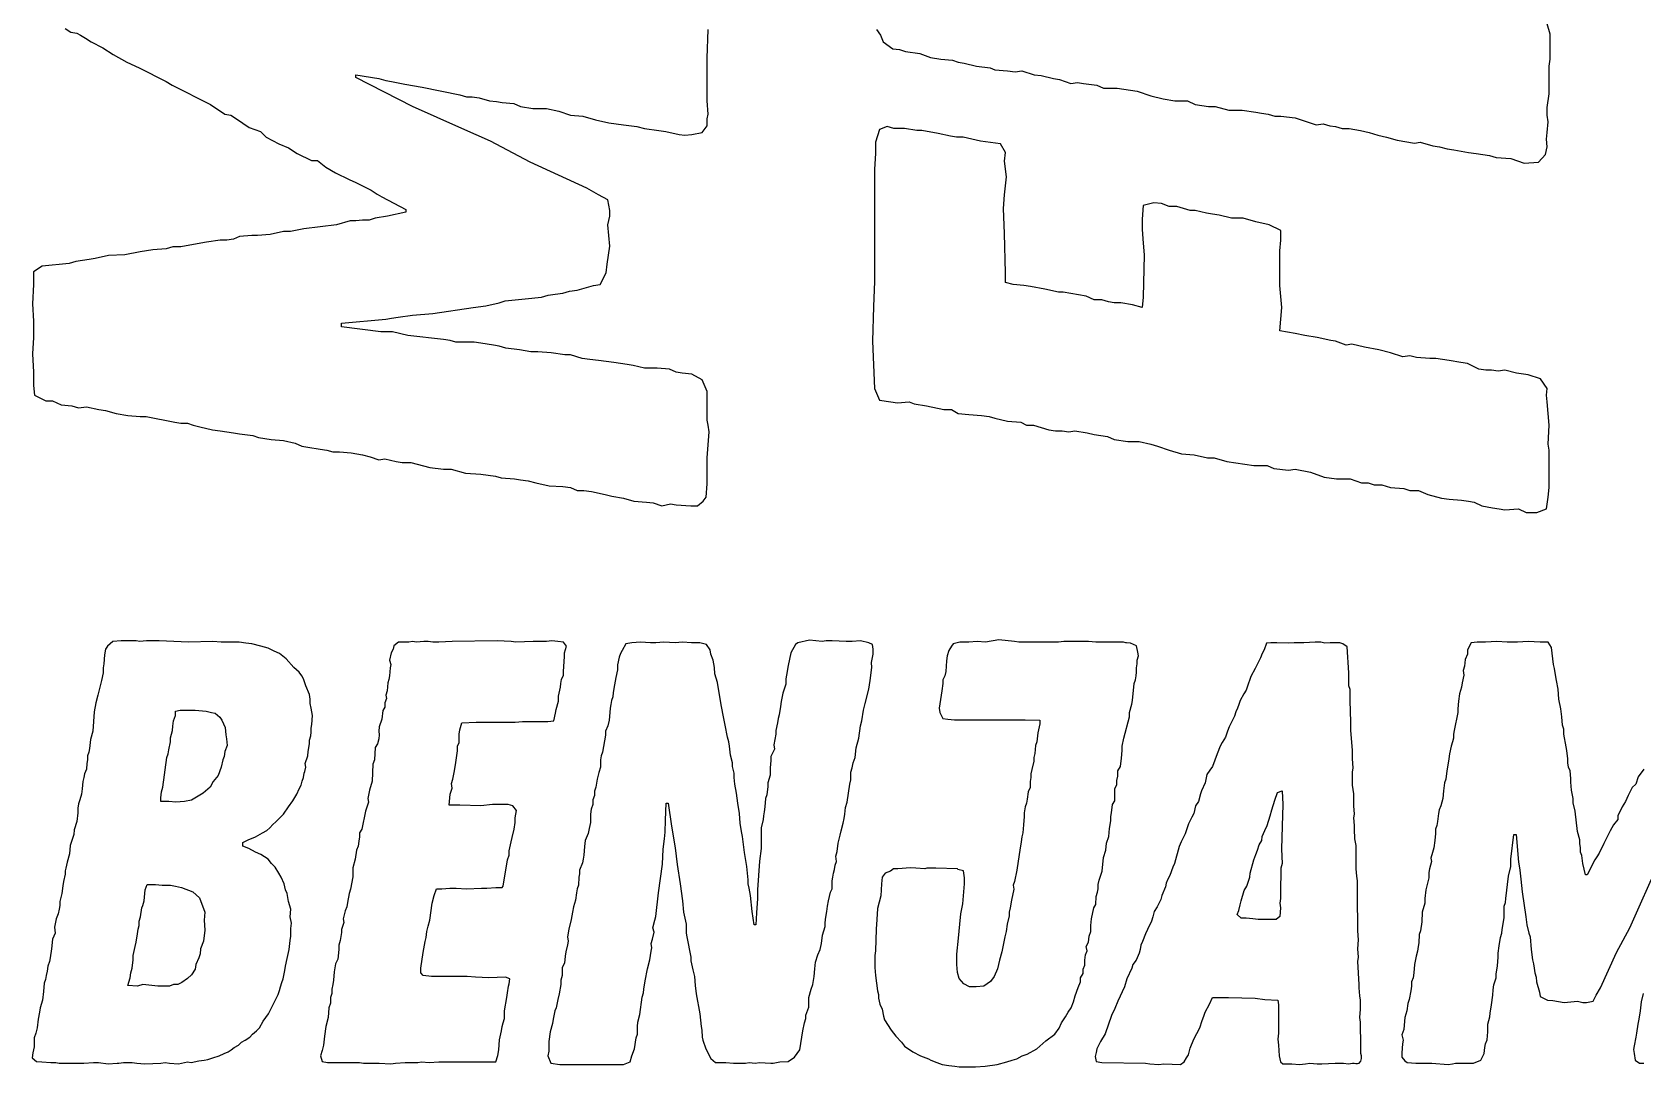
# Model space of a CAD drawing. Extents: x 21.5 to 68.8, y -31.2 to -10.6.
# Drawn here: x 59.362 to 64.085, y -18.044 to -15.011 of the extents above; entities that cross this region are included whole.
import ezdxf

# ---------------------------------------------------------------- set-up
doc = ezdxf.new("R2010")
doc.units = 0
doc.layers.add('Special_Silkscreen_Paths', color=7, linetype='CONTINUOUS')

msp = doc.modelspace()

# ---------------------------------------------------------------- linework, layer by layer
at = {"layer": 'Special_Silkscreen_Paths', "color": 7}
for points in [[(59.458583, -14.999933), (59.475517, -15.011222), (59.49245, -15.014044), (59.503739, -15.019689), (59.51785, -15.028156), (59.534783, -15.039444), (59.56865, -15.056378), (59.599694, -15.076133), (59.639205, -15.098711), (59.675894, -15.115644), (59.754916, -15.155155), (59.77185, -15.166444), (59.884738, -15.222889), (59.927072, -15.251111), (59.944005, -15.253933), (59.960938, -15.265222), (59.997627, -15.290622), (60.031494, -15.301911), (60.048427, -15.318844), (60.085116, -15.3386), (60.113338, -15.349889), (60.138738, -15.366822), (60.181072, -15.386577), (60.198005, -15.386577), (60.223405, -15.406333), (60.251627, -15.423266), (60.291138, -15.443022), (60.310894, -15.451489), (60.356049, -15.474066), (60.372983, -15.485355), (60.387094, -15.493822), (60.457649, -15.530511), (60.457649, -15.538977), (60.404027, -15.550266), (60.367338, -15.555911), (60.350405, -15.561555), (60.330649, -15.561555), (60.310894, -15.564377), (60.29396, -15.564377), (60.254449, -15.575666), (60.158494, -15.586955), (60.118983, -15.595422), (60.099227, -15.595422), (60.059716, -15.603888), (60.023027, -15.606711), (60.006094, -15.606711), (59.969405, -15.609533), (59.952472, -15.617999), (59.932716, -15.620822), (59.912961, -15.620822), (59.87345, -15.626466), (59.856516, -15.629288), (59.79725, -15.640577), (59.774672, -15.640577), (59.754916, -15.646222), (59.715405, -15.649044), (59.678716, -15.654688), (59.633561, -15.663155), (59.585583, -15.665977), (59.546072, -15.674444), (59.529139, -15.677266), (59.489628, -15.682911), (59.469872, -15.688555), (59.39085, -15.697022), (59.36545, -15.713955), (59.36545, -15.750644), (59.362628, -15.807088), (59.36545, -15.857888), (59.36545, -15.905866), (59.362628, -15.953844), (59.36545, -16.007466), (59.36545, -16.046977), (59.368272, -16.075199), (59.402139, -16.092132), (59.421894, -16.092132), (59.447294, -16.103421), (59.478339, -16.106244), (59.498094, -16.111888), (59.520672, -16.109066), (59.557361, -16.117532), (59.577117, -16.120355), (59.608161, -16.128821), (59.642028, -16.134466), (59.678716, -16.137288), (59.69565, -16.137288), (59.780316, -16.154221), (59.79725, -16.157044), (59.817005, -16.157044), (59.833939, -16.162688), (59.853694, -16.168332), (59.890383, -16.176799), (59.912961, -16.179621), (59.952472, -16.185266), (59.969405, -16.188088), (60.008916, -16.193732), (60.025849, -16.199377), (60.062538, -16.205021), (60.099227, -16.207843), (60.133094, -16.21631), (60.152849, -16.224777), (60.169783, -16.227599), (60.206472, -16.233243), (60.226227, -16.236066), (60.24316, -16.24171), (60.262916, -16.24171), (60.296783, -16.244532), (60.330649, -16.250177), (60.353227, -16.255821), (60.378627, -16.264288), (60.39556, -16.261466), (60.429427, -16.269932), (60.44636, -16.272755), (60.47176, -16.272755), (60.528205, -16.286866), (60.567716, -16.29251), (60.590293, -16.29251), (60.632627, -16.303799), (60.677782, -16.306621), (60.720116, -16.312266), (60.737049, -16.31791), (60.77656, -16.320732), (60.793493, -16.323554), (60.816071, -16.326377), (60.838649, -16.332021), (60.87816, -16.340488), (60.917671, -16.34331), (60.940249, -16.346132), (60.960004, -16.354599), (60.97976, -16.354599), (61.002338, -16.357421), (61.041849, -16.365888), (61.061604, -16.371532), (61.095471, -16.377177), (61.126515, -16.385643), (61.163204, -16.388466), (61.18296, -16.391288), (61.20836, -16.399754), (61.23376, -16.39411), (61.250693, -16.396932), (61.293026, -16.399754), (61.312782, -16.399754), (61.329715, -16.385643), (61.338182, -16.374354), (61.341004, -16.334843), (61.341004, -16.258643), (61.346648, -16.182443), (61.343826, -16.162688), (61.341004, -16.148577), (61.341004, -16.06391), (61.326893, -16.030044), (61.295848, -16.01311), (61.267626, -16.010288), (61.250693, -16.007466), (61.230937, -15.998999), (61.194249, -15.996177), (61.15756, -15.996177), (61.123693, -15.98771), (61.10676, -15.984888), (61.067249, -15.979244), (61.022093, -15.973599), (60.996693, -15.970777), (60.974115, -15.967955), (60.940249, -15.956666), (60.923315, -15.956666), (60.883804, -15.951021), (60.844293, -15.948199), (60.824538, -15.948199), (60.790671, -15.942555), (60.75116, -15.93691), (60.731404, -15.931266), (60.714471, -15.928444), (60.677782, -15.922799), (60.658027, -15.919977), (60.604405, -15.919977), (60.587471, -15.914333), (60.567716, -15.91151), (60.463294, -15.900221), (60.418138, -15.888933), (60.384271, -15.888933), (60.26856, -15.874822), (60.26856, -15.863533), (60.398383, -15.852244), (60.415316, -15.849422), (60.435071, -15.846599), (60.477405, -15.840955), (60.536671, -15.83531), (60.655205, -15.818377), (60.691893, -15.812733), (60.731404, -15.804266), (60.748338, -15.798622), (60.807604, -15.792977), (60.855582, -15.787333), (60.875338, -15.781688), (60.895093, -15.778866), (60.917671, -15.776044), (60.937427, -15.770399), (60.960004, -15.767577), (61.007982, -15.753466), (61.027738, -15.750644), (61.044671, -15.716777), (61.047493, -15.691377), (61.05596, -15.637755), (61.050315, -15.575666), (61.05596, -15.550266), (61.05596, -15.533333), (61.050315, -15.502288), (61.022093, -15.488177), (60.988227, -15.468422), (60.821716, -15.392222), (60.706005, -15.330133), (60.621338, -15.293444), (60.477405, -15.228533), (60.310894, -15.143867), (60.310894, -15.1354), (60.378627, -15.146689), (60.398383, -15.152333), (60.415316, -15.155155), (60.454827, -15.163622), (60.505627, -15.172089), (60.615693, -15.194666), (60.635449, -15.200311), (60.652382, -15.200311), (60.672138, -15.203133), (60.703182, -15.2116), (60.722938, -15.214422), (60.739871, -15.217244), (60.773738, -15.220066), (60.793493, -15.228533), (60.830182, -15.234178), (60.869693, -15.234178), (60.906382, -15.242644), (60.940249, -15.253933), (60.976938, -15.256755), (61.013626, -15.268044), (61.053138, -15.276511), (61.095471, -15.282155), (61.134982, -15.2878), (61.15756, -15.293444), (61.199893, -15.299089), (61.219649, -15.301911), (61.25916, -15.310378), (61.276093, -15.3132), (61.295848, -15.310378), (61.326893, -15.304733), (61.341004, -15.284978), (61.341004, -15.265222), (61.343826, -15.251111), (61.341004, -15.2116), (61.341004, -15.087422), (61.343826, -15.002756)], [(61.837659, -15.002756), (61.848948, -15.01969), (61.857415, -15.039445), (61.885637, -15.059201), (61.905392, -15.062023), (61.922326, -15.067667), (61.964659, -15.073312), (61.995703, -15.084601), (62.026748, -15.090245), (62.060614, -15.093067), (62.077548, -15.098712), (62.094481, -15.101534), (62.13117, -15.110001), (62.170681, -15.115645), (62.184792, -15.121289), (62.221481, -15.124112), (62.244059, -15.126934), (62.263814, -15.124112), (62.300503, -15.135401), (62.320259, -15.138223), (62.356948, -15.146689), (62.373881, -15.149512), (62.407747, -15.160801), (62.427503, -15.157978), (62.444436, -15.160801), (62.483947, -15.166445), (62.503703, -15.174912), (62.543214, -15.174912), (62.602481, -15.183378), (62.641992, -15.197489), (62.678681, -15.205956), (62.712547, -15.2116), (62.749236, -15.2116), (62.771814, -15.222889), (62.811325, -15.228534), (62.83108, -15.228534), (62.870592, -15.239823), (62.910103, -15.239823), (62.949614, -15.245467), (62.966547, -15.248289), (62.986303, -15.251112), (63.006058, -15.256756), (63.022991, -15.256756), (63.065325, -15.2624), (63.127414, -15.282156), (63.147169, -15.279334), (63.166925, -15.284978), (63.183858, -15.2878), (63.203614, -15.293445), (63.223369, -15.293445), (63.257236, -15.299089), (63.282636, -15.304734), (63.308036, -15.3132), (63.333436, -15.318845), (63.36448, -15.327311), (63.41528, -15.335778), (63.432213, -15.332956), (63.468902, -15.344245), (63.488658, -15.347067), (63.511236, -15.352711), (63.530991, -15.355534), (63.573324, -15.364), (63.595902, -15.366823), (63.635413, -15.372467), (63.655169, -15.378111), (63.697502, -15.380934), (63.737013, -15.395045), (63.779346, -15.392223), (63.799102, -15.369645), (63.804746, -15.347067), (63.801924, -15.324489), (63.804746, -15.304734), (63.807569, -15.273689), (63.804746, -15.253934), (63.804746, -15.231356), (63.810391, -15.191845), (63.810391, -15.110001), (63.813213, -15.090245), (63.813213, -15.016867), (63.804746, -14.985823)], [(63.258345, -18.005598), (63.258345, -17.968556), (63.256581, -17.92975), (63.256581, -17.913875), (63.254817, -17.899764), (63.256581, -17.87507), (63.256581, -17.848612), (63.254817, -17.836264), (63.253053, -17.813334), (63.253053, -17.80275), (63.249525, -17.735723), (63.251289, -17.723375), (63.249525, -17.698681), (63.251289, -17.672223), (63.249525, -17.645764), (63.249525, -17.633417), (63.247761, -17.552278), (63.247761, -17.499361), (63.245997, -17.48525), (63.244234, -17.464084), (63.244234, -17.395292), (63.240706, -17.375889), (63.238942, -17.347667), (63.238942, -17.337083), (63.237178, -17.314153), (63.238942, -17.30357), (63.237178, -17.278875), (63.237178, -17.243597), (63.23365, -17.218903), (63.23365, -17.180097), (63.235414, -17.16775), (63.23365, -17.141292), (63.23365, -17.116597), (63.230122, -17.081319), (63.228359, -17.058389), (63.228359, -17.033694), (63.226595, -16.970194), (63.226595, -16.938444), (63.223067, -16.927861), (63.223067, -16.889055), (63.217775, -16.813208), (63.205428, -16.804389), (63.196608, -16.800861), (63.168386, -16.800861), (63.152511, -16.802625), (63.140164, -16.799097), (63.124289, -16.799097), (63.090775, -16.800861), (63.062553, -16.800861), (63.044914, -16.802625), (63.0114, -16.800861), (62.993761, -16.800861), (62.981414, -16.802625), (62.974358, -16.822028), (62.969067, -16.832611), (62.963775, -16.844958), (62.9479, -16.876708), (62.935553, -16.899639), (62.924969, -16.931389), (62.921442, -16.940208), (62.914386, -16.950792), (62.903803, -16.970194), (62.900275, -16.982542), (62.896747, -16.993125), (62.891456, -17.003708), (62.887928, -17.016055), (62.872053, -17.047805), (62.866761, -17.060153), (62.861469, -17.077792), (62.850886, -17.093667), (62.845594, -17.10425), (62.836775, -17.127181), (62.822664, -17.164222), (62.815608, -17.174806), (62.806789, -17.187153), (62.801497, -17.211847), (62.790914, -17.234778), (62.787386, -17.243597), (62.782094, -17.266528), (62.773275, -17.278875), (62.767983, -17.301806), (62.762692, -17.312389), (62.752108, -17.331792), (62.743289, -17.361778), (62.730942, -17.384708), (62.72565, -17.39882), (62.711539, -17.448209), (62.706247, -17.458792), (62.697428, -17.483486), (62.692136, -17.49407), (62.686844, -17.506417), (62.68508, -17.517), (62.674497, -17.541695), (62.670969, -17.554042), (62.660386, -17.575209), (62.651566, -17.58932), (62.648039, -17.605195), (62.644511, -17.617542), (62.632164, -17.642236), (62.626872, -17.654584), (62.618053, -17.677514), (62.612761, -17.688098), (62.610997, -17.700445), (62.607469, -17.711028), (62.59865, -17.732195), (62.58983, -17.744542), (62.586303, -17.755125), (62.572191, -17.786875), (62.565136, -17.809806), (62.545733, -17.852139), (62.536914, -17.873306), (62.52633, -17.894473), (62.508691, -17.947389), (62.49458, -17.97032), (62.483997, -17.991487), (62.482233, -18.00207), (62.478705, -18.014417), (62.482233, -18.028528), (62.498108, -18.032056), (62.626872, -18.03382), (62.639219, -18.035584), (62.665678, -18.037348)], [(64.087371, -17.171278), (64.071496, -17.194208), (64.064441, -17.215375), (64.053857, -17.225958), (64.04151, -17.248889), (64.034455, -17.266528), (64.023871, -17.282403), (64.011524, -17.308861), (64.011524, -17.319445), (63.999177, -17.33532), (63.988593, -17.352958), (63.976246, -17.377653), (63.970955, -17.39), (63.956843, -17.418222), (63.949788, -17.428806), (63.944496, -17.437625), (63.921566, -17.481722), (63.916274, -17.481722), (63.909218, -17.448209), (63.905691, -17.425278), (63.902163, -17.414695), (63.902163, -17.402347), (63.900399, -17.39), (63.900399, -17.379417), (63.893343, -17.354722), (63.886288, -17.29475), (63.880996, -17.270056), (63.880996, -17.257708), (63.875704, -17.233014), (63.873941, -17.210083), (63.873941, -17.1995), (63.872177, -17.176569), (63.866885, -17.165986), (63.865121, -17.153639), (63.865121, -17.141292), (63.861593, -17.116597), (63.859829, -17.106014), (63.852774, -17.068972), (63.852774, -17.054861), (63.849246, -17.042514), (63.847482, -17.017819), (63.843954, -16.994889), (63.838663, -16.966667), (63.836899, -16.93668), (63.831607, -16.911986), (63.829843, -16.901403), (63.826316, -16.876708), (63.822788, -16.864361), (63.817496, -16.814972), (63.806913, -16.799097), (63.783982, -16.799097), (63.748704, -16.797333), (63.716954, -16.799097), (63.686968, -16.799097), (63.656982, -16.797333), (63.623468, -16.799097), (63.598774, -16.799097), (63.581135, -16.800861), (63.570551, -16.822028), (63.570551, -16.834375), (63.563496, -16.85025), (63.561732, -16.869653), (63.558204, -16.882), (63.559968, -16.896111), (63.554676, -16.919042), (63.552913, -16.931389), (63.547621, -16.950792), (63.544093, -16.971958), (63.542329, -16.994889), (63.542329, -17.005472), (63.531746, -17.058389), (63.529982, -17.068972), (63.529982, -17.081319), (63.526454, -17.091903), (63.522926, -17.10425), (63.517635, -17.127181), (63.515871, -17.141292), (63.512343, -17.165986), (63.510579, -17.176569), (63.507051, -17.201264), (63.503524, -17.211847), (63.499996, -17.234778), (63.498232, -17.257708), (63.49294, -17.278875), (63.487649, -17.291222), (63.485885, -17.301806), (63.482357, -17.324736), (63.480593, -17.337083), (63.477065, -17.347667), (63.477065, -17.360014), (63.475301, -17.381181), (63.471774, -17.402347), (63.468246, -17.416459), (63.462954, -17.432334), (63.464718, -17.442917), (63.459426, -17.464084), (63.457663, -17.474667), (63.457663, -17.490542), (63.448843, -17.52582), (63.445315, -17.550514), (63.445315, -17.564625), (63.43826, -17.591084), (63.436496, -17.619306), (63.432968, -17.645764), (63.42944, -17.656348), (63.427676, -17.681042), (63.425912, -17.691625), (63.424149, -17.705736), (63.420621, -17.719848), (63.415329, -17.744542), (63.413565, -17.769237), (63.411801, -17.783348), (63.40651, -17.795695), (63.40651, -17.808042), (63.404746, -17.822153), (63.399454, -17.846848), (63.395926, -17.859195), (63.392399, -17.880362), (63.387107, -17.899764), (63.385343, -17.922695), (63.383579, -17.935042), (63.378287, -17.950917), (63.381815, -17.966792), (63.380051, -17.977376), (63.378287, -18.003834), (63.378287, -18.016181), (63.387107, -18.026764), (63.394162, -18.032056), (63.418857, -18.03382), (63.466482, -18.03382), (63.514107, -18.037348), (63.526454, -18.035584), (63.535274, -18.03382), (63.58819, -18.03382), (63.609357, -18.025001), (63.61994, -18.005598), (63.621704, -17.987959), (63.623468, -17.977376), (63.62876, -17.965028), (63.630524, -17.942098), (63.630524, -17.919167), (63.635815, -17.898), (63.637579, -17.887417), (63.641107, -17.862723), (63.644635, -17.8345), (63.646399, -17.818625), (63.648163, -17.804514), (63.655218, -17.783348), (63.655218, -17.772764), (63.658746, -17.74807), (63.66051, -17.723375), (63.66051, -17.711028), (63.664038, -17.689861), (63.667565, -17.665167), (63.671093, -17.65282), (63.672857, -17.642236), (63.676385, -17.619306), (63.678149, -17.606959), (63.678149, -17.573445), (63.681677, -17.562861), (63.68344, -17.550514), (63.690496, -17.48525), (63.697552, -17.457028), (63.697552, -17.435861), (63.706371, -17.363542), (63.713427, -17.363542), (63.720482, -17.444681), (63.722246, -17.455264), (63.72401, -17.467611), (63.727538, -17.49407), (63.731065, -17.531111), (63.741649, -17.605195), (63.745177, -17.628125), (63.750468, -17.65282), (63.753996, -17.663403), (63.757524, -17.700445), (63.761052, -17.730431), (63.764579, -17.742778), (63.766343, -17.755125), (63.768107, -17.769237), (63.771635, -17.781584), (63.773399, -17.795695), (63.782218, -17.825681), (63.783982, -17.838028), (63.805149, -17.848612), (63.821024, -17.850375), (63.854538, -17.855667), (63.893343, -17.852139), (63.909218, -17.855667), (63.919802, -17.855667), (63.939204, -17.852139), (63.948024, -17.8345), (63.960371, -17.813334), (64.007996, -17.709264), (64.046802, -17.636945), (64.069732, -17.584028), (64.110302, -17.49407)], [(62.665678, -18.037348), (62.679789, -18.035584), (62.729178, -18.037348), (62.739761, -18.030292), (62.746817, -18.017945), (62.752108, -18.009126), (62.7574, -17.989723), (62.767983, -17.963264), (62.785622, -17.92975), (62.792678, -17.908584), (62.797969, -17.896237), (62.801497, -17.883889), (62.813844, -17.860959), (62.822664, -17.841556), (62.870289, -17.841556), (62.9479, -17.84332), (62.976122, -17.846848), (63.014928, -17.848612), (63.016692, -17.862723), (63.016692, -17.945626), (63.014928, -17.963264), (63.016692, -17.980903), (63.018456, -18.012653), (63.021983, -18.030292), (63.029039, -18.035584), (63.055497, -18.035584), (63.078428, -18.037348), (63.096067, -18.035584), (63.108414, -18.03382), (63.129581, -18.035584), (63.143692, -18.035584), (63.182497, -18.03382), (63.207192, -18.03382), (63.221303, -18.035584), (63.23365, -18.03382)], [(64.085607, -17.829209), (64.080316, -17.853903), (64.076788, -17.880362), (64.07326, -17.905056), (64.069732, -17.919167), (64.066205, -17.945626), (64.064441, -17.957973), (64.059149, -17.982667), (64.057385, -17.993251), (64.059149, -18.005598), (64.062677, -18.025001), (64.075024, -18.03382), (64.087371, -18.03382)]]:
    msp.add_lwpolyline(points, dxfattribs=at)
for points in [[(63.810391, -16.346132), (63.810391, -16.236066), (63.807569, -16.219132), (63.810391, -16.162688), (63.804746, -16.094955), (63.801924, -16.075199), (63.804746, -16.055444), (63.784991, -16.027221), (63.748302, -16.015933), (63.714435, -16.010288), (63.680569, -16.001821), (63.660813, -16.004644), (63.641058, -16.001821), (63.624124, -16.001821), (63.604369, -15.998999), (63.570502, -15.982066), (63.550747, -15.979244), (63.51688, -15.973599), (63.477369, -15.967955), (63.460436, -15.967955), (63.420924, -15.965133), (63.401169, -15.959488), (63.381413, -15.96231), (63.344725, -15.951021), (63.310858, -15.942555), (63.268525, -15.934088), (63.231836, -15.925621), (63.214902, -15.928444), (63.183858, -15.917155), (63.169747, -15.914333), (63.130236, -15.905866), (63.093547, -15.900221), (63.065325, -15.894577), (63.020169, -15.88611), (63.025814, -15.818377), (63.020169, -15.753466), (63.020169, -15.651866), (63.022991, -15.620822), (63.022991, -15.5926), (62.989125, -15.575666), (62.949614, -15.5672), (62.912925, -15.555911), (62.879058, -15.555911), (62.842369, -15.547444), (62.822614, -15.544622), (62.805681, -15.5418), (62.771814, -15.533333), (62.757703, -15.533333), (62.718192, -15.522044), (62.695614, -15.522044), (62.673036, -15.513577), (62.650458, -15.510755), (62.619414, -15.519222), (62.616592, -15.558733), (62.616592, -15.589777), (62.619414, -15.629288), (62.622236, -15.663155), (62.619414, -15.787333), (62.616592, -15.818377), (62.58837, -15.80991), (62.554503, -15.804266), (62.534747, -15.804266), (62.517814, -15.801444), (62.498059, -15.795799), (62.475481, -15.795799), (62.452903, -15.78451), (62.38517, -15.773222), (62.371059, -15.773222), (62.331548, -15.764755), (62.289214, -15.756288), (62.269459, -15.753466), (62.238414, -15.750644), (62.215837, -15.744999), (62.215837, -15.716777), (62.213014, -15.601066), (62.210192, -15.527688), (62.213014, -15.488177), (62.218659, -15.434555), (62.213014, -15.3894), (62.215837, -15.364), (62.201725, -15.3386), (62.142459, -15.330133), (62.091659, -15.318844), (62.071903, -15.318844), (62.05497, -15.316022), (62.018281, -15.307555), (61.970303, -15.299089), (61.956192, -15.299089), (61.919503, -15.293444), (61.888459, -15.293444), (61.868703, -15.2878), (61.846126, -15.296266), (61.834837, -15.332955), (61.834837, -15.366822), (61.832015, -15.411977), (61.832015, -15.742177), (61.829192, -15.815555), (61.82637, -15.917155), (61.832015, -16.055444), (61.846126, -16.08931), (61.879992, -16.094955), (61.899748, -16.097777), (61.933615, -16.094955), (61.947726, -16.100599), (61.984414, -16.106244), (62.035214, -16.117532), (62.057792, -16.117532), (62.077548, -16.128821), (62.108592, -16.131644), (62.145281, -16.134466), (62.167859, -16.137288), (62.184792, -16.142932), (62.221481, -16.151399), (62.260992, -16.154221), (62.277925, -16.162688), (62.297681, -16.162688), (62.342836, -16.176799), (62.362592, -16.179621), (62.382348, -16.179621), (62.402103, -16.182443), (62.419036, -16.179621), (62.455725, -16.185266), (62.475481, -16.19091), (62.514992, -16.196555), (62.534747, -16.205021), (62.574258, -16.210666), (62.608125, -16.210666), (62.641992, -16.219132), (62.661747, -16.224777), (62.695614, -16.236066), (62.732303, -16.247355), (62.768992, -16.250177), (62.808503, -16.258643), (62.828258, -16.258643), (62.864947, -16.269932), (62.943969, -16.281221), (62.98348, -16.281221), (63.003236, -16.289688), (63.045569, -16.295332), (63.065325, -16.29251), (63.11048, -16.300977), (63.149991, -16.315088), (63.18668, -16.320732), (63.226191, -16.320732), (63.260058, -16.332021), (63.279813, -16.332021), (63.296747, -16.337666), (63.319325, -16.337666), (63.344725, -16.346132), (63.384236, -16.348954), (63.401169, -16.354599), (63.426569, -16.354599), (63.454791, -16.365888), (63.494302, -16.377177), (63.51688, -16.379999), (63.553569, -16.382821), (63.573324, -16.385643), (63.590258, -16.388466), (63.612835, -16.399754), (63.64388, -16.405399), (63.663635, -16.408221), (63.680569, -16.411043), (63.72008, -16.408221), (63.742658, -16.41951), (63.773702, -16.41951), (63.801924, -16.408221), (63.807569, -16.374354)], [(59.584171, -18.035584), (59.610629, -18.03382), (59.615921, -18.03382), (59.630032, -18.032056), (59.654726, -18.032056), (59.668838, -18.03382), (59.691768, -18.035584), (59.739393, -18.03382), (59.75174, -18.032056), (59.764088, -18.03382), (59.790546, -18.035584), (59.817004, -18.030292), (59.827588, -18.032056), (59.850518, -18.026764), (59.866393, -18.025001), (59.876977, -18.023237), (59.891088, -18.017945), (59.91049, -18.012653), (59.924602, -18.005598), (59.936949, -18.000306), (59.945768, -17.995014), (59.954588, -17.987959), (59.966935, -17.980903), (59.975754, -17.972084), (59.986338, -17.966792), (60.000449, -17.957973), (60.007504, -17.949153), (60.019852, -17.93857), (60.028671, -17.92975), (60.039254, -17.910348), (60.055129, -17.889181), (60.083352, -17.832737), (60.086879, -17.820389), (60.090407, -17.809806), (60.093935, -17.797459), (60.097463, -17.786875), (60.102755, -17.762181), (60.104518, -17.749834), (60.10981, -17.726903), (60.115102, -17.700445), (60.11863, -17.673986), (60.120393, -17.661639), (60.120393, -17.638709), (60.122157, -17.622834), (60.11863, -17.605195), (60.120393, -17.582264), (60.113338, -17.559334), (60.10981, -17.536403), (60.104518, -17.52582), (60.100991, -17.508181), (60.092171, -17.488778), (60.085116, -17.476431), (60.074532, -17.458792), (60.063949, -17.448209), (60.053366, -17.435861), (60.032199, -17.42175), (60.016324, -17.414695), (59.996921, -17.404111), (59.979282, -17.397056), (59.979282, -17.386472), (59.995157, -17.379417), (60.016324, -17.370597), (60.037491, -17.35825), (60.049838, -17.351195), (60.058657, -17.344139), (60.067477, -17.333556), (60.076296, -17.3265), (60.099227, -17.30357), (60.113338, -17.282403), (60.125685, -17.264764), (60.138032, -17.245361), (60.145088, -17.229486), (60.15038, -17.218903), (60.153907, -17.206556), (60.157435, -17.195972), (60.159199, -17.183625), (60.160963, -17.178333), (60.164491, -17.165986), (60.162727, -17.155403), (60.169782, -17.132472), (60.171546, -17.120125), (60.175074, -17.097194), (60.175074, -17.086611), (60.178602, -17.074264), (60.180366, -17.063681), (60.180366, -17.051333), (60.18213, -17.04075), (60.183893, -17.014292), (60.180366, -16.993125), (60.176838, -16.979014), (60.176838, -16.966667), (60.175074, -16.952555), (60.164491, -16.927861), (60.157435, -16.906694), (60.152143, -16.897875), (60.145088, -16.887292), (60.129213, -16.87318), (60.106282, -16.848486), (60.086879, -16.832611), (60.071004, -16.825555), (60.053366, -16.816736), (60.032199, -16.811444), (60.005741, -16.804389), (59.988102, -16.802625), (59.968699, -16.799097), (59.915782, -16.799097), (59.891088, -16.797333), (59.820532, -16.799097), (59.734101, -16.795569), (59.69706, -16.795569), (59.677657, -16.797333), (59.667074, -16.795569), (59.622976, -16.795569), (59.598282, -16.797333), (59.582407, -16.811444), (59.577115, -16.820264), (59.573588, -16.836139), (59.571824, -16.862597), (59.57006, -16.874944), (59.57006, -16.889055), (59.564768, -16.911986), (59.554185, -16.954319), (59.548893, -16.97725), (59.543601, -17.003708), (59.540074, -17.060153), (59.533018, -17.084847), (59.52949, -17.111306), (59.527726, -17.121889), (59.524199, -17.132472), (59.524199, -17.144819), (59.522435, -17.155403), (59.520671, -17.171278), (59.515379, -17.185389), (59.513615, -17.195972), (59.510087, -17.208319), (59.508324, -17.229486), (59.50656, -17.245361), (59.501268, -17.261236), (59.49774, -17.273583), (59.495976, -17.285931), (59.495976, -17.300042), (59.492449, -17.324736), (59.485393, -17.349431), (59.483629, -17.363542), (59.476574, -17.386472), (59.473046, -17.395292), (59.471282, -17.419986), (59.464226, -17.444681), (59.460699, -17.46232), (59.458935, -17.469375), (59.458935, -17.479959), (59.453643, -17.501125), (59.451879, -17.513472), (59.448351, -17.536403), (59.44306, -17.559334), (59.44306, -17.571681), (59.441296, -17.582264), (59.437768, -17.596375), (59.432476, -17.610486), (59.427185, -17.635181), (59.428949, -17.65282), (59.421893, -17.670459), (59.418365, -17.698681), (59.414837, -17.725139), (59.413074, -17.735723), (59.407782, -17.749834), (59.406018, -17.763945), (59.40249, -17.776292), (59.400726, -17.788639), (59.397199, -17.799223), (59.395435, -17.823917), (59.391907, -17.848612), (59.384851, -17.871542), (59.383087, -17.883889), (59.37956, -17.905056), (59.376032, -17.92975), (59.372504, -17.945626), (59.367212, -17.959737), (59.367212, -17.986195), (59.363685, -18.003834), (59.361921, -18.017945), (59.374268, -18.028528), (59.390143, -18.030292), (59.416601, -18.032056), (59.430712, -18.032056), (59.441296, -18.03382), (59.513615, -18.03382), (59.541837, -18.032056), (59.555949, -18.032056)], [(60.413196, -18.035584), (60.427307, -18.03382), (60.455529, -18.032056), (60.492571, -18.032056), (60.503154, -18.030292), (60.526085, -18.032056), (60.554307, -18.030292), (60.721877, -18.030292), (60.727168, -18.010889), (60.730696, -17.995014), (60.73246, -17.965028), (60.737752, -17.93857), (60.739516, -17.926223), (60.743043, -17.915639), (60.746571, -17.903292), (60.746571, -17.880362), (60.753627, -17.841556), (60.755391, -17.827445), (60.758918, -17.808042), (60.760682, -17.800987), (60.762446, -17.786875), (60.750099, -17.781584), (60.70071, -17.783348), (60.661904, -17.781584), (60.63721, -17.77982), (60.53314, -17.77982), (60.508446, -17.776292), (60.50139, -17.769237), (60.50139, -17.755125), (60.508446, -17.709264), (60.513738, -17.677514), (60.517265, -17.665167), (60.519029, -17.647528), (60.522557, -17.631653), (60.527849, -17.614014), (60.534904, -17.564625), (60.540196, -17.541695), (60.547252, -17.522292), (60.563127, -17.522292), (60.586057, -17.520528), (60.60546, -17.520528), (60.635446, -17.522292), (60.679543, -17.520528), (60.695418, -17.520528), (60.721877, -17.518764), (60.739516, -17.518764), (60.743043, -17.515236), (60.746571, -17.490542), (60.751863, -17.46232), (60.755391, -17.437625), (60.760682, -17.423514), (60.760682, -17.411167), (60.765974, -17.384708), (60.769502, -17.372361), (60.774793, -17.347667), (60.778321, -17.328264), (60.778321, -17.314153), (60.781849, -17.292986), (60.771266, -17.278875), (60.757155, -17.275347), (60.711293, -17.275347), (60.677779, -17.278875), (60.616043, -17.277111), (60.584293, -17.277111), (60.587821, -17.245361), (60.593113, -17.227722), (60.591349, -17.213611), (60.594877, -17.201264), (60.600168, -17.176569), (60.603696, -17.151875), (60.608988, -17.118361), (60.608988, -17.10425), (60.614279, -17.093667), (60.614279, -17.068972), (60.616043, -17.056625), (60.621335, -17.035458), (60.663668, -17.033694), (60.778321, -17.033694), (60.799488, -17.03193), (60.873571, -17.03193), (60.89121, -17.030167), (60.896502, -17.007236), (60.898266, -16.996653), (60.905321, -16.971958), (60.905321, -16.957847), (60.910613, -16.931389), (60.912377, -16.920805), (60.914141, -16.908458), (60.919432, -16.896111), (60.919432, -16.885528), (60.92296, -16.84143), (60.92296, -16.830847), (60.928252, -16.811444), (60.919432, -16.799097), (60.903557, -16.797333), (60.885918, -16.795569), (60.870043, -16.797333), (60.831238, -16.797333), (60.780085, -16.799097), (60.765974, -16.797333), (60.725404, -16.795569), (60.593113, -16.797333), (60.554307, -16.799097), (60.536668, -16.799097), (60.522557, -16.797333), (60.51021, -16.797333), (60.489043, -16.799097), (60.476696, -16.797333), (60.466113, -16.799097), (60.436127, -16.799097), (60.422015, -16.80968), (60.420252, -16.820264), (60.41496, -16.830847), (60.409668, -16.852014), (60.413196, -16.864361), (60.411432, -16.874944), (60.409668, -16.897875), (60.407904, -16.908458), (60.404377, -16.919042), (60.402613, -16.941972), (60.399085, -16.954319), (60.400849, -16.964903), (60.395557, -16.97725), (60.395557, -16.989597), (60.390265, -17.00018), (60.386738, -17.024875), (60.379682, -17.047805), (60.377918, -17.060153), (60.379682, -17.070736), (60.377918, -17.083083), (60.37439, -17.097194), (60.367335, -17.107778), (60.365571, -17.144819), (60.360279, -17.157167), (60.358515, -17.206556), (60.35146, -17.233014), (60.346168, -17.257708), (60.347932, -17.268292), (60.344404, -17.280639), (60.339113, -17.29475), (60.328529, -17.347667), (60.321474, -17.35825), (60.321474, -17.370597), (60.31971, -17.382945), (60.317946, -17.397056), (60.312654, -17.409403), (60.309126, -17.435861), (60.302071, -17.460556), (60.302071, -17.487014), (60.295015, -17.524056), (60.291488, -17.536403), (60.286196, -17.562861), (60.284432, -17.575209), (60.27914, -17.587556), (60.273849, -17.610486), (60.275613, -17.62107), (60.268557, -17.642236), (60.268557, -17.651056), (60.265029, -17.673986), (60.261501, -17.688098), (60.261501, -17.700445), (60.257974, -17.728667), (60.250918, -17.742778), (60.24739, -17.765709), (60.245626, -17.790403), (60.243863, -17.80275), (60.240335, -17.816862), (60.240335, -17.829209), (60.236807, -17.841556), (60.236807, -17.857431), (60.231515, -17.871542), (60.229751, -17.899764), (60.222696, -17.926223), (60.219168, -17.954445), (60.21564, -17.980903), (60.212112, -17.996778), (60.206821, -18.012653), (60.212112, -18.028528), (60.227988, -18.032056), (60.321474, -18.032056), (60.333821, -18.03382), (60.379682, -18.03382)], [(60.908847, -18.037348), (61.095819, -18.037348), (61.115222, -18.030292), (61.120514, -18.012653), (61.12757, -17.991487), (61.132861, -17.959737), (61.136389, -17.949153), (61.136389, -17.926223), (61.138153, -17.913875), (61.143445, -17.890945), (61.1505, -17.839792), (61.154028, -17.827445), (61.155792, -17.816862), (61.15932, -17.792167), (61.166375, -17.756889), (61.173431, -17.730431), (61.176958, -17.705736), (61.178722, -17.695153), (61.176958, -17.682806), (61.180486, -17.670459), (61.185778, -17.649292), (61.18225, -17.636945), (61.187542, -17.614014), (61.19107, -17.603431), (61.198125, -17.534639), (61.210472, -17.449972), (61.212236, -17.405875), (61.215764, -17.375889), (61.217528, -17.356486), (61.219292, -17.321208), (61.221056, -17.27182), (61.226347, -17.27182), (61.236931, -17.338847), (61.247514, -17.402347), (61.252806, -17.451736), (61.261625, -17.508181), (61.268681, -17.55757), (61.272208, -17.591084), (61.279264, -17.626361), (61.279264, -17.65282), (61.281028, -17.663403), (61.28632, -17.688098), (61.288083, -17.698681), (61.293375, -17.723375), (61.293375, -17.733959), (61.298667, -17.760417), (61.303959, -17.77982), (61.305722, -17.806278), (61.30925, -17.830973), (61.311014, -17.841556), (61.31807, -17.878598), (61.319834, -17.889181), (61.323361, -17.926223), (61.325125, -17.936806), (61.326889, -17.957973), (61.328653, -17.966792), (61.337472, -17.991487), (61.351584, -18.019709), (61.365695, -18.032056), (61.395681, -18.032056), (61.418611, -18.03382), (61.453889, -18.03382), (61.464472, -18.032056), (61.482111, -18.03382), (61.494459, -18.032056), (61.527973, -18.03382), (61.535028, -18.03382), (61.554431, -18.030292), (61.579125, -18.028528), (61.596764, -18.016181), (61.612639, -17.995014), (61.621459, -17.93857), (61.62675, -17.915639), (61.630278, -17.903292), (61.630278, -17.892709), (61.639098, -17.869778), (61.639098, -17.841556), (61.646153, -17.816862), (61.651445, -17.80275), (61.654973, -17.77982), (61.656737, -17.756889), (61.6585, -17.737486), (61.665556, -17.71632), (61.672612, -17.700445), (61.676139, -17.682806), (61.679667, -17.658111), (61.686723, -17.633417), (61.686723, -17.622834), (61.688487, -17.61225), (61.69025, -17.599903), (61.692014, -17.58932), (61.693778, -17.573445), (61.697306, -17.55757), (61.702598, -17.532875), (61.707889, -17.522292), (61.707889, -17.499361), (61.709653, -17.488778), (61.711417, -17.476431), (61.714945, -17.465847), (61.716709, -17.4535), (61.720237, -17.442917), (61.718473, -17.427042), (61.722, -17.412931), (61.725528, -17.388236), (61.73082, -17.365306), (61.734348, -17.352958), (61.739639, -17.330028), (61.743167, -17.315917), (61.744931, -17.30357), (61.746695, -17.284167), (61.751987, -17.268292), (61.759042, -17.215375), (61.76257, -17.203028), (61.76257, -17.180097), (61.766098, -17.16775), (61.769625, -17.153639), (61.774917, -17.137764), (61.778445, -17.109542), (61.7855, -17.081319), (61.790792, -17.044278), (61.79432, -17.030167), (61.799612, -16.998417), (61.804903, -16.979014), (61.815487, -16.93668), (61.819014, -16.911986), (61.824306, -16.87318), (61.822542, -16.859069), (61.827834, -16.834375), (61.827834, -16.820264), (61.82607, -16.806153), (61.815487, -16.800861), (61.790792, -16.795569), (61.766098, -16.797333), (61.748459, -16.797333), (61.707889, -16.795569), (61.69025, -16.795569), (61.677903, -16.797333), (61.640861, -16.793805), (61.607348, -16.800861), (61.600292, -16.806153), (61.586181, -16.830847), (61.579125, -16.867889), (61.573834, -16.896111), (61.57207, -16.906694), (61.57207, -16.922569), (61.566778, -16.93668), (61.56325, -16.949028), (61.557959, -16.973722), (61.556195, -16.987833), (61.552667, -17.012528), (61.549139, -17.023111), (61.547375, -17.035458), (61.542084, -17.058389), (61.542084, -17.068972), (61.536792, -17.100722), (61.538556, -17.113069), (61.527973, -17.134236), (61.527973, -17.146583), (61.526209, -17.16775), (61.526209, -17.188917), (61.519153, -17.211847), (61.519153, -17.222431), (61.515625, -17.247125), (61.512098, -17.257708), (61.510334, -17.282403), (61.50857, -17.296514), (61.506806, -17.308861), (61.505042, -17.319445), (61.49975, -17.344139), (61.49975, -17.404111), (61.494459, -17.441153), (61.489167, -17.52582), (61.489167, -17.550514), (61.485639, -17.592848), (61.483875, -17.628125), (61.478584, -17.628125), (61.473292, -17.58932), (61.468, -17.541695), (61.464472, -17.520528), (61.460945, -17.508181), (61.460945, -17.495834), (61.457417, -17.457028), (61.450361, -17.416459), (61.44507, -17.368833), (61.441542, -17.354722), (61.438014, -17.330028), (61.43625, -17.301806), (61.430959, -17.27182), (61.427431, -17.241833), (61.422139, -17.215375), (61.420375, -17.195972), (61.420375, -17.183625), (61.415084, -17.164222), (61.415084, -17.153639), (61.409792, -17.130708), (61.406264, -17.10425), (61.4045, -17.091903), (61.400972, -17.077792), (61.393917, -17.042514), (61.388625, -17.017819), (61.383334, -16.987833), (61.378042, -16.959611), (61.370986, -16.917278), (61.363931, -16.892583), (61.362167, -16.87318), (61.358639, -16.852014), (61.351584, -16.834375), (61.34982, -16.822028), (61.339236, -16.806153), (61.319834, -16.800861), (61.295139, -16.800861), (61.268681, -16.799097), (61.247514, -16.800861), (61.214, -16.799097), (61.19107, -16.800861), (61.175195, -16.800861), (61.145208, -16.799097), (61.120514, -16.800861), (61.102875, -16.804389), (61.092292, -16.823791), (61.087, -16.832611), (61.083472, -16.843194), (61.078181, -16.866125), (61.078181, -16.880236), (61.072889, -16.903167), (61.069361, -16.924333), (61.065833, -16.947264), (61.064069, -16.959611), (61.060542, -16.970194), (61.058778, -16.982542), (61.057014, -16.993125), (61.05525, -17.005472), (61.053486, -17.028403), (61.049958, -17.044278), (61.042903, -17.060153), (61.042903, -17.0725), (61.034083, -17.121889), (61.030556, -17.132472), (61.028792, -17.144819), (61.028792, -17.165986), (61.0235, -17.181861), (61.018208, -17.201264), (61.014681, -17.224194), (61.011153, -17.236542), (61.011153, -17.248889), (61.005861, -17.261236), (61.005861, -17.275347), (61.000569, -17.289458), (60.998806, -17.30357), (60.998806, -17.328264), (60.995278, -17.345903), (60.99175, -17.360014), (60.982931, -17.381181), (60.981167, -17.39882), (60.979403, -17.423514), (60.977639, -17.435861), (60.975875, -17.446445), (60.967056, -17.467611), (60.967056, -17.478195), (60.965292, -17.488778), (60.963528, -17.511709), (60.96, -17.522292), (60.958236, -17.534639), (60.954708, -17.555806), (60.949417, -17.575209), (60.945889, -17.591084), (60.942361, -17.61225), (60.935305, -17.640473), (60.931778, -17.663403), (60.933542, -17.67575), (60.931778, -17.686334), (60.926486, -17.7075), (60.924722, -17.719848), (60.922958, -17.741014), (60.915903, -17.753361), (60.915903, -17.776292), (60.912375, -17.790403), (60.912375, -17.80275), (60.907083, -17.830973), (60.903555, -17.846848), (60.898264, -17.871542), (60.894736, -17.880362), (60.889444, -17.905056), (60.88768, -17.917403), (60.880625, -17.942098), (60.877097, -17.97032), (60.877097, -17.998542), (60.873569, -18.012653), (60.882389, -18.03382)], [(62.080069, -18.044403), (62.127694, -18.044403), (62.155916, -18.042639), (62.191194, -18.037348), (62.219416, -18.030292), (62.235291, -18.025001), (62.249403, -18.021473), (62.265278, -18.012653), (62.279389, -18.007362), (62.307611, -17.991487), (62.334069, -17.968556), (62.360528, -17.949153), (62.372875, -17.931514), (62.37993, -17.915639), (62.392278, -17.898), (62.399333, -17.883889), (62.408153, -17.871542), (62.415208, -17.853903), (62.4205, -17.836264), (62.429319, -17.81157), (62.436375, -17.795695), (62.436375, -17.783348), (62.44343, -17.771), (62.44343, -17.758653), (62.448722, -17.746306), (62.448722, -17.732195), (62.450486, -17.71632), (62.455778, -17.703973), (62.45225, -17.691625), (62.459305, -17.679278), (62.461069, -17.661639), (62.466361, -17.647528), (62.466361, -17.629889), (62.468125, -17.610486), (62.475181, -17.578736), (62.480472, -17.568153), (62.482236, -17.545222), (62.485764, -17.532875), (62.487528, -17.522292), (62.487528, -17.509945), (62.491056, -17.497597), (62.499875, -17.471139), (62.503403, -17.43057), (62.510458, -17.409403), (62.512222, -17.388236), (62.519278, -17.368833), (62.521042, -17.345903), (62.524569, -17.322972), (62.524569, -17.310625), (62.526333, -17.300042), (62.529861, -17.275347), (62.536917, -17.264764), (62.536917, -17.229486), (62.542208, -17.217139), (62.542208, -17.204792), (62.545736, -17.192444), (62.545736, -17.176569), (62.552792, -17.164222), (62.556319, -17.139528), (62.558083, -17.116597), (62.558083, -17.10425), (62.563375, -17.081319), (62.57925, -17.017819), (62.57925, -17.005472), (62.586306, -16.980778), (62.588069, -16.970194), (62.593361, -16.920805), (62.596889, -16.910222), (62.598653, -16.897875), (62.600417, -16.887292), (62.600417, -16.874944), (62.602181, -16.862597), (62.602181, -16.852014), (62.605708, -16.839666), (62.603944, -16.829083), (62.600417, -16.80968), (62.582778, -16.802625), (62.570431, -16.800861), (62.568667, -16.800861), (62.561611, -16.799097), (62.480472, -16.799097), (62.459305, -16.797333), (62.386986, -16.797333), (62.371111, -16.799097), (62.254694, -16.799097), (62.242347, -16.797333), (62.196486, -16.792041), (62.15768, -16.799097), (62.132986, -16.797333), (62.108291, -16.799097), (62.081833, -16.799097), (62.06243, -16.804389), (62.057139, -16.811444), (62.050083, -16.823791), (62.044791, -16.839666), (62.043027, -16.853778), (62.041264, -16.885528), (62.037736, -16.897875), (62.032444, -16.910222), (62.032444, -16.920805), (62.028916, -16.941972), (62.027152, -16.954319), (62.021861, -16.993125), (62.023625, -17.005472), (62.032444, -17.023111), (62.046555, -17.024875), (62.065958, -17.026639), (62.274097, -17.026639), (62.31643, -17.028403), (62.31643, -17.038986), (62.311139, -17.065444), (62.307611, -17.091903), (62.304083, -17.102486), (62.302319, -17.125417), (62.298792, -17.137764), (62.298792, -17.148347), (62.2935, -17.173042), (62.289972, -17.185389), (62.289972, -17.195972), (62.288208, -17.208319), (62.288208, -17.225958), (62.282916, -17.238306), (62.279389, -17.259472), (62.277625, -17.27182), (62.274097, -17.282403), (62.270569, -17.300042), (62.270569, -17.310625), (62.268805, -17.33532), (62.267041, -17.35825), (62.263514, -17.370597), (62.26175, -17.384708), (62.258222, -17.409403), (62.25293, -17.441153), (62.249403, -17.467611), (62.242347, -17.501125), (62.238819, -17.511709), (62.240583, -17.524056), (62.233528, -17.555806), (62.23, -17.578736), (62.226472, -17.591084), (62.226472, -17.601667), (62.22118, -17.626361), (62.217653, -17.647528), (62.214125, -17.663403), (62.205305, -17.7075), (62.19825, -17.732195), (62.192958, -17.756889), (62.182375, -17.77982), (62.171791, -17.793931), (62.152389, -17.808042), (62.129458, -17.809806), (62.110055, -17.809806), (62.09418, -17.800987), (62.080069, -17.785112), (62.074777, -17.767473), (62.073014, -17.744542), (62.073014, -17.714556), (62.078305, -17.666931), (62.081833, -17.626361), (62.085361, -17.596375), (62.090652, -17.566389), (62.095944, -17.508181), (62.095944, -17.490542), (62.092416, -17.469375), (62.076541, -17.465847), (62.074777, -17.464084), (62.011277, -17.46232), (61.984819, -17.46232), (61.979527, -17.464084), (61.953069, -17.46232), (61.937194, -17.460556), (61.900152, -17.464084), (61.887805, -17.464084), (61.878986, -17.471139), (61.863111, -17.476431), (61.854291, -17.488778), (61.852527, -17.508181), (61.850763, -17.543459), (61.84018, -17.5805), (61.838416, -17.61225), (61.836652, -17.640473), (61.834888, -17.703973), (61.833125, -17.718084), (61.833125, -17.753361), (61.834888, -17.776292), (61.84018, -17.822153), (61.843708, -17.832737), (61.843708, -17.84332), (61.847236, -17.860959), (61.854291, -17.87507), (61.857819, -17.896237), (61.861347, -17.90682), (61.88075, -17.936806), (61.894861, -17.954445), (61.910736, -17.972084), (61.919555, -17.984431), (61.94425, -18.000306), (61.96718, -18.012653), (61.990111, -18.021473), (61.997166, -18.025001), (62.014805, -18.032056), (62.03068, -18.037348), (62.050083, -18.040876), (62.067722, -18.042639)], [(59.78349, -17.268292), (59.762324, -17.266528), (59.739393, -17.266528), (59.739393, -17.255945), (59.741157, -17.238306), (59.744685, -17.224194), (59.757032, -17.137764), (59.76056, -17.127181), (59.762324, -17.114833), (59.767615, -17.091903), (59.767615, -17.079556), (59.772907, -17.058389), (59.774671, -17.046042), (59.776435, -17.030167), (59.781727, -17.014292), (59.781727, -17.001944), (59.795838, -16.998417), (59.839935, -16.998417), (59.871685, -17.001944), (59.88756, -17.005472), (59.898143, -17.007236), (59.912254, -17.019583), (59.917546, -17.028403), (59.928129, -17.049569), (59.929893, -17.070736), (59.931657, -17.083083), (59.933421, -17.102486), (59.926366, -17.120125), (59.924602, -17.134236), (59.921074, -17.144819), (59.915782, -17.165986), (59.906963, -17.190681), (59.892852, -17.208319), (59.884032, -17.224194), (59.862865, -17.241833), (59.843463, -17.254181), (59.829352, -17.263), (59.808185, -17.266528)], [(62.956719, -17.61225), (62.940844, -17.610486), (62.921442, -17.608723), (62.907331, -17.608723), (62.894983, -17.598139), (62.900275, -17.585792), (62.903803, -17.569917), (62.907331, -17.55757), (62.91615, -17.527584), (62.923206, -17.515236), (62.932025, -17.488778), (62.933789, -17.476431), (62.944372, -17.437625), (62.949664, -17.42175), (62.954956, -17.409403), (62.960247, -17.393528), (62.967303, -17.381181), (62.969067, -17.368833), (62.976122, -17.351195), (62.983178, -17.337083), (62.991997, -17.308861), (62.997289, -17.291222), (63.006108, -17.263), (63.013164, -17.24007), (63.027275, -17.234778), (63.029039, -17.275347), (63.027275, -17.338847), (63.025511, -17.405875), (63.027275, -17.448209), (63.023747, -17.46232), (63.023747, -17.492306), (63.021983, -17.504653), (63.021983, -17.550514), (63.020219, -17.564625), (63.021983, -17.578736), (63.020219, -17.603431), (63.009636, -17.61225)], [(59.670601, -17.808042), (59.642379, -17.806278), (59.649435, -17.783348), (59.651199, -17.769237), (59.654726, -17.755125), (59.658254, -17.730431), (59.658254, -17.718084), (59.663546, -17.691625), (59.667074, -17.679278), (59.670601, -17.654584), (59.672365, -17.640473), (59.675893, -17.629889), (59.675893, -17.617542), (59.679421, -17.605195), (59.682949, -17.578736), (59.686476, -17.571681), (59.690004, -17.55757), (59.693532, -17.52582), (59.698824, -17.509945), (59.723518, -17.509945), (59.742921, -17.511709), (59.767615, -17.511709), (59.781727, -17.515236), (59.799365, -17.518764), (59.832879, -17.531111), (59.852282, -17.54875), (59.868157, -17.591084), (59.866393, -17.614014), (59.868157, -17.644), (59.864629, -17.67575), (59.85581, -17.698681), (59.854046, -17.712792), (59.850518, -17.725139), (59.841699, -17.744542), (59.839935, -17.758653), (59.829352, -17.774528), (59.817004, -17.785112), (59.801129, -17.797459), (59.788782, -17.80275), (59.776435, -17.80275), (59.764088, -17.808042), (59.730574, -17.808042), (59.686476, -17.80275)]]:
    msp.add_lwpolyline(points, close=True, dxfattribs=at)
for points in [[(63.23365, -18.03382), (63.240706, -18.03382), (63.245997, -18.035584), (63.253053, -18.03382)], [(63.253053, -18.03382), (63.261872, -18.028528), (63.260109, -18.012653), (63.258345, -18.005598)]]:
    msp.add_open_spline(points, degree=3, dxfattribs=at)

doc.saveas('drawing.dxf')
